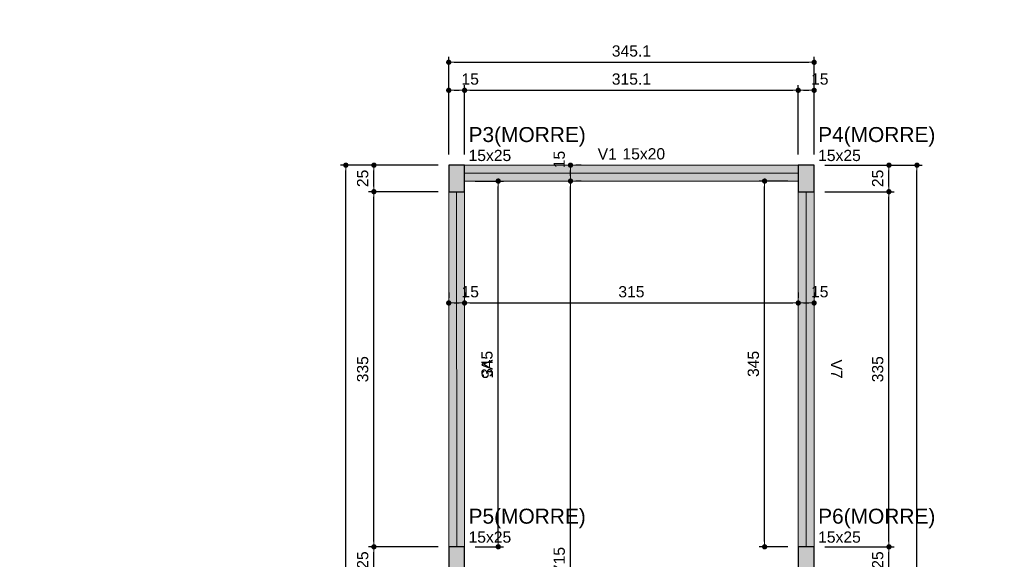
# Model space of a CAD drawing. Extents: x 5006 to 5323, y 875 to 3681.
# Drawn here: x 5196.56 to 5215.35, y 2238.3 to 2248.49 of the extents above; entities that cross this region are included whole.
import ezdxf

# ---------------------------------------------------------------- set-up
doc = ezdxf.new("R2010")
doc.units = 0
doc.header["$LTSCALE"] = 2
for name, color, linetype, lineweight in [('FO-Cotas', 5, 'Continuous', 5), ('FO-Eixos', 5, 'Continuous', 5), ('FO-Hachura pilar que morre', 106, 'Continuous', 5), ('FO-Hachura viga', 43, 'Continuous', 5), ('FO-Pilares', 4, 'Continuous', 30), ('FO-Textos das vigas', 7, 'Continuous', 5), ('FO-Textos dos pilares', 7, 'Continuous', 5), ('FO-Vigas', 1, 'Continuous', 20)]:
    doc.layers.add(name, color=color, linetype=linetype, lineweight=lineweight)
doc.styles.add('ARIAL', font='arial.ttf')
doc.styles.get("Standard").update_dxf_attribs({"font": 'arial.ttf'})
doc.dimstyles.new('UM_50.000000', dxfattribs={"dimtxt": 0.18, "dimasz": 0.1, "dimexe": 0.1, "dimexo": 0.2, "dimgap": 0, "dimtad": 1, "dimtih": 1, "dimtoh": 1, "dimdec": 1, "dimlfac": 50, "dimzin": 0, "dimdsep": 46, "dimtxsty": 'Standard', "dimcen": 0.09, "dimdle": 0.1, "dimadec": 1, "dimazin": 2, "dimtfac": 1, "dimtdec": 4, "dimtofl": 0, "dimtmove": 0, "dimatfit": 3, "dimfxl": 1, "dimtolj": 1, "dimarcsym": 0})

# ---------------------------------------------------------------- blocks, each defined once
blk = doc.blocks.new('_DOT')
at = {"color": 0, "linetype": 'ByBlock'}
blk.add_line((-0.5, 0), (-1, 0), dxfattribs=at)
at = {"color": 0, "linetype": 'ByBlock', "const_width": 0.5}
blk.add_lwpolyline([(-0.25, 0, 1), (0.25, 0, 1)], format="xyb", close=True, dxfattribs=at)
blk = doc.blocks.new('*D781')
at = {"layer": 'Defpoints', "color": 0, "transparency": 16777216}
for p in [(5204.953, 2247.166), (5204.653, 2245.754), (5204.953, 2245.754)]:
    blk.add_point(p, dxfattribs=at)
at = {"layer": 'FO-Cotas', "color": 0, "lineweight": -2, "transparency": 16777216}
for p, q in [((5204.653, 2245.954), (5204.653, 2247.266)), ((5204.753, 2247.166), (5204.853, 2247.166)), ((5204.953, 2245.954), (5204.953, 2247.266))]:
    blk.add_line(p, q, dxfattribs=at)
at = {"layer": 'FO-Cotas', "color": 0, "lineweight": -2, "transparency": 16777216, "xscale": 0.1, "yscale": 0.1, "zscale": 0.1, "rotation": 180}
blk.add_blockref('_DOT', (5204.653, 2247.166), dxfattribs=at)
at = {"layer": 'FO-Cotas', "color": 0, "lineweight": -2, "transparency": 16777216, "xscale": 0.1, "yscale": 0.1, "zscale": 0.1}
blk.add_blockref('_DOT', (5204.953, 2247.166), dxfattribs=at)
at = {"layer": 'FO-Cotas', "transparency": 16777216, "insert": (5205.059, 2247.377), "char_height": 0.2118, "attachment_point": 5, "rotation": 0.0057, "style": 'ARIAL'}
blk.add_mtext('\\A1;15', dxfattribs=at)
blk = doc.blocks.new('*D782')
at = {"layer": 'Defpoints', "color": 0, "transparency": 16777216}
for p in [(5211.254, 2247.166), (5204.953, 2245.754), (5211.254, 2245.754)]:
    blk.add_point(p, dxfattribs=at)
at = {"layer": 'FO-Cotas', "color": 0, "lineweight": -2, "transparency": 16777216}
for p, q in [((5204.953, 2245.954), (5204.953, 2247.266)), ((5205.053, 2247.166), (5211.154, 2247.166)), ((5211.254, 2245.954), (5211.254, 2247.266))]:
    blk.add_line(p, q, dxfattribs=at)
at = {"layer": 'FO-Cotas', "color": 0, "lineweight": -2, "transparency": 16777216, "xscale": 0.1, "yscale": 0.1, "zscale": 0.1, "rotation": 180}
blk.add_blockref('_DOT', (5204.953, 2247.166), dxfattribs=at)
at = {"layer": 'FO-Cotas', "color": 0, "lineweight": -2, "transparency": 16777216, "xscale": 0.1, "yscale": 0.1, "zscale": 0.1}
blk.add_blockref('_DOT', (5211.254, 2247.166), dxfattribs=at)
at = {"layer": 'FO-Cotas', "transparency": 16777216, "insert": (5208.103, 2247.377), "char_height": 0.2118, "attachment_point": 5, "rotation": 0.0057, "style": 'ARIAL'}
blk.add_mtext('\\A1;315.1', dxfattribs=at)
blk = doc.blocks.new('*D783')
at = {"layer": 'Defpoints', "color": 0, "transparency": 16777216}
for p in [(5211.554, 2247.166), (5211.254, 2245.754), (5211.554, 2245.754)]:
    blk.add_point(p, dxfattribs=at)
at = {"layer": 'FO-Cotas', "color": 0, "lineweight": -2, "transparency": 16777216}
for p, q in [((5211.254, 2245.954), (5211.254, 2247.266)), ((5211.354, 2247.166), (5211.454, 2247.166)), ((5211.554, 2245.954), (5211.554, 2247.266))]:
    blk.add_line(p, q, dxfattribs=at)
at = {"layer": 'FO-Cotas', "color": 0, "lineweight": -2, "transparency": 16777216, "xscale": 0.1, "yscale": 0.1, "zscale": 0.1, "rotation": 180}
blk.add_blockref('_DOT', (5211.254, 2247.166), dxfattribs=at)
at = {"layer": 'FO-Cotas', "color": 0, "lineweight": -2, "transparency": 16777216, "xscale": 0.1, "yscale": 0.1, "zscale": 0.1}
blk.add_blockref('_DOT', (5211.554, 2247.166), dxfattribs=at)
at = {"layer": 'FO-Cotas', "transparency": 16777216, "insert": (5211.66, 2247.377), "char_height": 0.2118, "attachment_point": 5, "rotation": 0.0057, "style": 'ARIAL'}
blk.add_mtext('\\A1;15', dxfattribs=at)
blk = doc.blocks.new('*D784')
at = {"layer": 'Defpoints', "color": 0, "transparency": 16777216}
for p in [(5211.554, 2247.695), (5204.653, 2245.754), (5211.554, 2245.754)]:
    blk.add_point(p, dxfattribs=at)
at = {"layer": 'FO-Cotas', "color": 0, "lineweight": -2, "transparency": 16777216}
for p, q in [((5204.653, 2245.954), (5204.653, 2247.795)), ((5211.554, 2245.954), (5211.554, 2247.795)), ((5204.753, 2247.695), (5211.454, 2247.695))]:
    blk.add_line(p, q, dxfattribs=at)
at = {"layer": 'FO-Cotas', "color": 0, "lineweight": -2, "transparency": 16777216, "xscale": 0.1, "yscale": 0.1, "zscale": 0.1, "rotation": 180}
blk.add_blockref('_DOT', (5204.653, 2247.695), dxfattribs=at)
at = {"layer": 'FO-Cotas', "color": 0, "lineweight": -2, "transparency": 16777216, "xscale": 0.1, "yscale": 0.1, "zscale": 0.1}
blk.add_blockref('_DOT', (5211.554, 2247.695), dxfattribs=at)
at = {"layer": 'FO-Cotas', "transparency": 16777216, "insert": (5208.103, 2247.907), "char_height": 0.2118, "attachment_point": 5, "rotation": 0.0057, "style": 'ARIAL'}
blk.add_mtext('\\A1;345.1', dxfattribs=at)
blk = doc.blocks.new('*D793')
at = {"layer": 'Defpoints', "color": 0, "transparency": 16777216}
for p in [(5203.241, 2238.554), (5204.653, 2238.554), (5204.653, 2238.054)]:
    blk.add_point(p, dxfattribs=at)
at = {"layer": 'FO-Cotas', "color": 0, "lineweight": -2, "transparency": 16777216}
for p, q in [((5204.453, 2238.554), (5203.141, 2238.554)), ((5203.241, 2238.154), (5203.241, 2238.454)), ((5204.453, 2238.054), (5203.141, 2238.054))]:
    blk.add_line(p, q, dxfattribs=at)
at = {"layer": 'FO-Cotas', "color": 0, "lineweight": -2, "transparency": 16777216, "xscale": 0.1, "yscale": 0.1, "zscale": 0.1}
for p, rotation in [((5203.241, 2238.554), 90), ((5203.241, 2238.054), 270)]:
    blk.add_blockref('_DOT', p, dxfattribs=dict(at, rotation=rotation))
at = {"layer": 'FO-Cotas', "transparency": 16777216, "insert": (5203.029, 2238.304), "char_height": 0.2118, "attachment_point": 5, "rotation": 90, "style": 'ARIAL'}
blk.add_mtext('\\A1;25', dxfattribs=at)
blk = doc.blocks.new('*D794')
at = {"layer": 'Defpoints', "color": 0, "transparency": 16777216}
for p in [(5203.241, 2245.254), (5204.653, 2245.254), (5204.653, 2238.554)]:
    blk.add_point(p, dxfattribs=at)
at = {"layer": 'FO-Cotas', "color": 0, "lineweight": -2, "transparency": 16777216}
for p, q in [((5204.453, 2245.254), (5203.141, 2245.254)), ((5203.241, 2238.654), (5203.241, 2245.154)), ((5204.453, 2238.554), (5203.141, 2238.554))]:
    blk.add_line(p, q, dxfattribs=at)
at = {"layer": 'FO-Cotas', "color": 0, "lineweight": -2, "transparency": 16777216, "xscale": 0.1, "yscale": 0.1, "zscale": 0.1}
for p, rotation in [((5203.241, 2245.254), 90), ((5203.241, 2238.554), 270)]:
    blk.add_blockref('_DOT', p, dxfattribs=dict(at, rotation=rotation))
at = {"layer": 'FO-Cotas', "transparency": 16777216, "insert": (5203.029, 2241.904), "char_height": 0.2118, "attachment_point": 5, "rotation": 90, "style": 'ARIAL'}
blk.add_mtext('\\A1;335', dxfattribs=at)
blk = doc.blocks.new('*D795')
at = {"layer": 'Defpoints', "color": 0, "transparency": 16777216}
for p in [(5203.241, 2245.754), (5204.653, 2245.754), (5204.653, 2245.254)]:
    blk.add_point(p, dxfattribs=at)
at = {"layer": 'FO-Cotas', "color": 0, "lineweight": -2, "transparency": 16777216}
for p, q in [((5204.453, 2245.754), (5203.141, 2245.754)), ((5203.241, 2245.354), (5203.241, 2245.654)), ((5204.453, 2245.254), (5203.141, 2245.254))]:
    blk.add_line(p, q, dxfattribs=at)
at = {"layer": 'FO-Cotas', "color": 0, "lineweight": -2, "transparency": 16777216, "xscale": 0.1, "yscale": 0.1, "zscale": 0.1}
for p, rotation in [((5203.241, 2245.754), 90), ((5203.241, 2245.254), 270)]:
    blk.add_blockref('_DOT', p, dxfattribs=dict(at, rotation=rotation))
at = {"layer": 'FO-Cotas', "transparency": 16777216, "insert": (5203.029, 2245.504), "char_height": 0.2118, "attachment_point": 5, "rotation": 90, "style": 'ARIAL'}
blk.add_mtext('\\A1;25', dxfattribs=at)
blk = doc.blocks.new('*D796')
at = {"layer": 'Defpoints', "color": 0, "transparency": 16777216}
for p in [(5202.711, 2245.754), (5204.653, 2245.754), (5204.653, 2226.954)]:
    blk.add_point(p, dxfattribs=at)
at = {"layer": 'FO-Cotas', "color": 0, "lineweight": -2, "transparency": 16777216}
for p, q in [((5204.453, 2245.754), (5202.611, 2245.754)), ((5202.711, 2227.054), (5202.711, 2245.654)), ((5204.453, 2226.954), (5202.611, 2226.954))]:
    blk.add_line(p, q, dxfattribs=at)
at = {"layer": 'FO-Cotas', "color": 0, "lineweight": -2, "transparency": 16777216, "xscale": 0.1, "yscale": 0.1, "zscale": 0.1}
for p, rotation in [((5202.711, 2245.754), 90), ((5202.711, 2226.954), 270)]:
    blk.add_blockref('_DOT', p, dxfattribs=dict(at, rotation=rotation))
at = {"layer": 'FO-Cotas', "transparency": 16777216, "insert": (5202.499, 2236.354), "char_height": 0.2118, "attachment_point": 5, "rotation": 90, "style": 'ARIAL'}
blk.add_mtext('\\A1;940', dxfattribs=at)
blk = doc.blocks.new('*D801')
at = {"layer": 'Defpoints', "color": 0, "transparency": 16777216}
for p in [(5211.554, 2238.554), (5212.966, 2238.554), (5211.554, 2238.054)]:
    blk.add_point(p, dxfattribs=at)
at = {"layer": 'FO-Cotas', "color": 0, "lineweight": -2, "transparency": 16777216}
for p, q in [((5211.754, 2238.554), (5213.066, 2238.554)), ((5212.966, 2238.154), (5212.966, 2238.454)), ((5211.754, 2238.054), (5213.066, 2238.054))]:
    blk.add_line(p, q, dxfattribs=at)
at = {"layer": 'FO-Cotas', "color": 0, "lineweight": -2, "transparency": 16777216, "xscale": 0.1, "yscale": 0.1, "zscale": 0.1}
for p, rotation in [((5212.966, 2238.554), 90), ((5212.966, 2238.054), 270)]:
    blk.add_blockref('_DOT', p, dxfattribs=dict(at, rotation=rotation))
at = {"layer": 'FO-Cotas', "transparency": 16777216, "insert": (5212.754, 2238.304), "char_height": 0.2118, "attachment_point": 5, "rotation": 90, "style": 'ARIAL'}
blk.add_mtext('\\A1;25', dxfattribs=at)
blk = doc.blocks.new('*D802')
at = {"layer": 'Defpoints', "color": 0, "transparency": 16777216}
for p in [(5211.554, 2245.254), (5212.966, 2245.254), (5211.554, 2238.554)]:
    blk.add_point(p, dxfattribs=at)
at = {"layer": 'FO-Cotas', "color": 0, "lineweight": -2, "transparency": 16777216}
for p, q in [((5211.754, 2245.254), (5213.066, 2245.254)), ((5212.966, 2238.654), (5212.966, 2245.154)), ((5211.754, 2238.554), (5213.066, 2238.554))]:
    blk.add_line(p, q, dxfattribs=at)
at = {"layer": 'FO-Cotas', "color": 0, "lineweight": -2, "transparency": 16777216, "xscale": 0.1, "yscale": 0.1, "zscale": 0.1}
for p, rotation in [((5212.966, 2245.254), 90), ((5212.966, 2238.554), 270)]:
    blk.add_blockref('_DOT', p, dxfattribs=dict(at, rotation=rotation))
at = {"layer": 'FO-Cotas', "transparency": 16777216, "insert": (5212.754, 2241.904), "char_height": 0.2118, "attachment_point": 5, "rotation": 90, "style": 'ARIAL'}
blk.add_mtext('\\A1;335', dxfattribs=at)
blk = doc.blocks.new('*D803')
at = {"layer": 'Defpoints', "color": 0, "transparency": 16777216}
for p in [(5211.554, 2245.754), (5212.966, 2245.754), (5211.554, 2245.254)]:
    blk.add_point(p, dxfattribs=at)
at = {"layer": 'FO-Cotas', "color": 0, "lineweight": -2, "transparency": 16777216}
for p, q in [((5211.754, 2245.754), (5213.066, 2245.754)), ((5212.966, 2245.354), (5212.966, 2245.654)), ((5211.754, 2245.254), (5213.066, 2245.254))]:
    blk.add_line(p, q, dxfattribs=at)
at = {"layer": 'FO-Cotas', "color": 0, "lineweight": -2, "transparency": 16777216, "xscale": 0.1, "yscale": 0.1, "zscale": 0.1}
for p, rotation in [((5212.966, 2245.754), 90), ((5212.966, 2245.254), 270)]:
    blk.add_blockref('_DOT', p, dxfattribs=dict(at, rotation=rotation))
at = {"layer": 'FO-Cotas', "transparency": 16777216, "insert": (5212.754, 2245.504), "char_height": 0.2118, "attachment_point": 5, "rotation": 90, "style": 'ARIAL'}
blk.add_mtext('\\A1;25', dxfattribs=at)
blk = doc.blocks.new('*D804')
at = {"layer": 'Defpoints', "color": 0, "transparency": 16777216}
for p in [(5211.554, 2245.754), (5213.495, 2245.754), (5211.554, 2226.954)]:
    blk.add_point(p, dxfattribs=at)
at = {"layer": 'FO-Cotas', "color": 0, "lineweight": -2, "transparency": 16777216}
for p, q in [((5211.754, 2245.754), (5213.595, 2245.754)), ((5213.495, 2227.054), (5213.495, 2245.654)), ((5211.754, 2226.954), (5213.595, 2226.954))]:
    blk.add_line(p, q, dxfattribs=at)
at = {"layer": 'FO-Cotas', "color": 0, "lineweight": -2, "transparency": 16777216, "xscale": 0.1, "yscale": 0.1, "zscale": 0.1}
for p, rotation in [((5213.495, 2245.754), 90), ((5213.495, 2226.954), 270)]:
    blk.add_blockref('_DOT', p, dxfattribs=dict(at, rotation=rotation))
at = {"layer": 'FO-Cotas', "transparency": 16777216, "insert": (5213.283, 2236.354), "char_height": 0.2118, "attachment_point": 5, "rotation": 90, "style": 'ARIAL'}
blk.add_mtext('\\A1;940', dxfattribs=at)
blk = doc.blocks.new('*D810')
at = {"layer": 'Defpoints', "color": 0, "transparency": 16777216}
for p in [(5204.653, 2243.154), (5204.953, 2243.154), (5204.953, 2243.154)]:
    blk.add_point(p, dxfattribs=at)
at = {"layer": 'FO-Cotas', "color": 0, "lineweight": -2, "transparency": 16777216}
for p, q in [((5204.653, 2243.354), (5204.653, 2243.254)), ((5204.953, 2243.354), (5204.953, 2243.254)), ((5204.753, 2243.154), (5204.853, 2243.154))]:
    blk.add_line(p, q, dxfattribs=at)
at = {"layer": 'FO-Cotas', "color": 0, "lineweight": -2, "transparency": 16777216, "xscale": 0.1, "yscale": 0.1, "zscale": 0.1, "rotation": 180}
blk.add_blockref('_DOT', (5204.653, 2243.154), dxfattribs=at)
at = {"layer": 'FO-Cotas', "color": 0, "lineweight": -2, "transparency": 16777216, "xscale": 0.1, "yscale": 0.1, "zscale": 0.1}
blk.add_blockref('_DOT', (5204.953, 2243.154), dxfattribs=at)
at = {"layer": 'FO-Cotas', "transparency": 16777216, "insert": (5205.059, 2243.365), "char_height": 0.2118, "attachment_point": 5, "rotation": 0.0057, "style": 'ARIAL'}
blk.add_mtext('\\A1;15', dxfattribs=at)
blk = doc.blocks.new('*D811')
at = {"layer": 'Defpoints', "color": 0, "transparency": 16777216}
for p in [(5204.953, 2243.154), (5211.253, 2243.154), (5211.253, 2243.154)]:
    blk.add_point(p, dxfattribs=at)
at = {"layer": 'FO-Cotas', "color": 0, "lineweight": -2, "transparency": 16777216}
for p, q in [((5204.953, 2243.354), (5204.953, 2243.254)), ((5211.253, 2243.354), (5211.253, 2243.254)), ((5205.053, 2243.154), (5211.153, 2243.154))]:
    blk.add_line(p, q, dxfattribs=at)
at = {"layer": 'FO-Cotas', "color": 0, "lineweight": -2, "transparency": 16777216, "xscale": 0.1, "yscale": 0.1, "zscale": 0.1, "rotation": 180}
blk.add_blockref('_DOT', (5204.953, 2243.154), dxfattribs=at)
at = {"layer": 'FO-Cotas', "color": 0, "lineweight": -2, "transparency": 16777216, "xscale": 0.1, "yscale": 0.1, "zscale": 0.1}
blk.add_blockref('_DOT', (5211.253, 2243.154), dxfattribs=at)
at = {"layer": 'FO-Cotas', "transparency": 16777216, "insert": (5208.103, 2243.365), "char_height": 0.2118, "attachment_point": 5, "rotation": 0.0057, "style": 'ARIAL'}
blk.add_mtext('\\A1;315', dxfattribs=at)
blk = doc.blocks.new('*D812')
at = {"layer": 'Defpoints', "color": 0, "transparency": 16777216}
for p in [(5211.253, 2243.154), (5211.553, 2243.154), (5211.553, 2243.154)]:
    blk.add_point(p, dxfattribs=at)
at = {"layer": 'FO-Cotas', "color": 0, "lineweight": -2, "transparency": 16777216}
for p, q in [((5211.253, 2243.354), (5211.253, 2243.254)), ((5211.553, 2243.354), (5211.553, 2243.254)), ((5211.353, 2243.154), (5211.453, 2243.154))]:
    blk.add_line(p, q, dxfattribs=at)
at = {"layer": 'FO-Cotas', "color": 0, "lineweight": -2, "transparency": 16777216, "xscale": 0.1, "yscale": 0.1, "zscale": 0.1, "rotation": 180}
blk.add_blockref('_DOT', (5211.253, 2243.154), dxfattribs=at)
at = {"layer": 'FO-Cotas', "color": 0, "lineweight": -2, "transparency": 16777216, "xscale": 0.1, "yscale": 0.1, "zscale": 0.1}
blk.add_blockref('_DOT', (5211.553, 2243.154), dxfattribs=at)
at = {"layer": 'FO-Cotas', "transparency": 16777216, "insert": (5211.659, 2243.365), "char_height": 0.2118, "attachment_point": 5, "rotation": 0.0057, "style": 'ARIAL'}
blk.add_mtext('\\A1;15', dxfattribs=at)
blk = doc.blocks.new('*D814')
at = {"layer": 'Defpoints', "color": 0, "transparency": 16777216}
for p in [(5206.953, 2245.454), (5206.953, 2245.454), (5206.953, 2231.154)]:
    blk.add_point(p, dxfattribs=at)
at = {"layer": 'FO-Cotas', "color": 0, "lineweight": -2, "transparency": 16777216}
for p, q in [((5207.153, 2245.454), (5207.053, 2245.454)), ((5206.953, 2231.254), (5206.953, 2245.354)), ((5207.153, 2231.154), (5207.053, 2231.154))]:
    blk.add_line(p, q, dxfattribs=at)
at = {"layer": 'FO-Cotas', "color": 0, "lineweight": -2, "transparency": 16777216, "xscale": 0.1, "yscale": 0.1, "zscale": 0.1}
for p, rotation in [((5206.953, 2245.454), 90), ((5206.953, 2231.154), 270)]:
    blk.add_blockref('_DOT', p, dxfattribs=dict(at, rotation=rotation))
at = {"layer": 'FO-Cotas', "transparency": 16777216, "insert": (5206.741, 2238.304), "char_height": 0.2118, "attachment_point": 5, "rotation": 90, "style": 'ARIAL'}
blk.add_mtext('\\A1;715', dxfattribs=at)
blk = doc.blocks.new('*D815')
at = {"layer": 'Defpoints', "color": 0, "transparency": 16777216}
for p in [(5206.953, 2245.754), (5206.953, 2245.754), (5206.953, 2245.454)]:
    blk.add_point(p, dxfattribs=at)
at = {"layer": 'FO-Cotas', "color": 0, "lineweight": -2, "transparency": 16777216}
for p, q in [((5206.953, 2245.554), (5206.953, 2245.654)), ((5207.153, 2245.754), (5207.053, 2245.754)), ((5207.153, 2245.454), (5207.053, 2245.454))]:
    blk.add_line(p, q, dxfattribs=at)
at = {"layer": 'FO-Cotas', "color": 0, "lineweight": -2, "transparency": 16777216, "xscale": 0.1, "yscale": 0.1, "zscale": 0.1}
for p, rotation in [((5206.953, 2245.754), 90), ((5206.953, 2245.454), 270)]:
    blk.add_blockref('_DOT', p, dxfattribs=dict(at, rotation=rotation))
at = {"layer": 'FO-Cotas', "transparency": 16777216, "insert": (5206.741, 2245.86), "char_height": 0.2118, "attachment_point": 5, "rotation": 90, "style": 'ARIAL'}
blk.add_mtext('\\A1;15', dxfattribs=at)
blk = doc.blocks.new('*D816')
at = {"layer": 'Defpoints', "color": 0, "transparency": 16777216}
for p in [(5204.953, 2245.454), (5205.588, 2245.454), (5204.953, 2238.554)]:
    blk.add_point(p, dxfattribs=at)
at = {"layer": 'FO-Cotas', "color": 0, "lineweight": -2, "transparency": 16777216}
for p, q in [((5205.153, 2245.454), (5205.688, 2245.454)), ((5205.588, 2238.654), (5205.588, 2245.354)), ((5205.153, 2238.554), (5205.688, 2238.554))]:
    blk.add_line(p, q, dxfattribs=at)
at = {"layer": 'FO-Cotas', "color": 0, "lineweight": -2, "transparency": 16777216, "xscale": 0.1, "yscale": 0.1, "zscale": 0.1}
for p, rotation in [((5205.588, 2245.454), 90), ((5205.588, 2238.554), 270)]:
    blk.add_blockref('_DOT', p, dxfattribs=dict(at, rotation=rotation))
at = {"layer": 'FO-Cotas', "transparency": 16777216, "insert": (5205.376, 2242.004), "char_height": 0.2118, "attachment_point": 5, "rotation": 90, "style": 'ARIAL'}
blk.add_mtext('\\A1;345', dxfattribs=at)
blk = doc.blocks.new('*D817')
at = {"layer": 'Defpoints', "color": 0, "transparency": 16777216}
for p in [(5210.618, 2245.454), (5211.254, 2245.454), (5211.254, 2238.554)]:
    blk.add_point(p, dxfattribs=at)
at = {"layer": 'FO-Cotas', "color": 0, "lineweight": -2, "transparency": 16777216}
for p, q in [((5211.054, 2245.454), (5210.518, 2245.454)), ((5210.618, 2238.654), (5210.618, 2245.354)), ((5211.054, 2238.554), (5210.518, 2238.554))]:
    blk.add_line(p, q, dxfattribs=at)
at = {"layer": 'FO-Cotas', "color": 0, "lineweight": -2, "transparency": 16777216, "xscale": 0.1, "yscale": 0.1, "zscale": 0.1}
for p, rotation in [((5210.618, 2245.454), 90), ((5210.618, 2238.554), 270)]:
    blk.add_blockref('_DOT', p, dxfattribs=dict(at, rotation=rotation))
at = {"layer": 'FO-Cotas', "transparency": 16777216, "insert": (5210.406, 2242.004), "char_height": 0.2118, "attachment_point": 5, "rotation": 90, "style": 'ARIAL'}
blk.add_mtext('\\A1;345', dxfattribs=at)

msp = doc.modelspace()

# ---------------------------------------------------------------- hatches: boundary and pattern name
at = {"layer": 'FO-Hachura pilar que morre', "linetype": 'Continuous'}
for points in [[(5204.9526, 2245.7537), (5204.8026, 2245.7537), (5204.6526, 2245.7537), (5204.6526, 2245.5037), (5204.6526, 2245.2537), (5204.8026, 2245.2537), (5204.9526, 2245.2537), (5204.9526, 2245.5037)], [(5211.5536, 2245.7537), (5211.4036, 2245.7537), (5211.2536, 2245.7537), (5211.2536, 2245.5037), (5211.2536, 2245.2537), (5211.4036, 2245.2537), (5211.5536, 2245.2537), (5211.5536, 2245.5037)], [(5204.9526, 2238.5537), (5204.8026, 2238.5537), (5204.6526, 2238.5537), (5204.6526, 2238.3037), (5204.6526, 2238.0537), (5204.8026, 2238.0537), (5204.9526, 2238.0537), (5204.9526, 2238.3037)], [(5211.2536, 2238.0537), (5211.4036, 2238.0537), (5211.5536, 2238.0537), (5211.5536, 2238.3037), (5211.5536, 2238.5537), (5211.4036, 2238.5537), (5211.2536, 2238.5537), (5211.2536, 2238.3037)]]:
    msp.add_hatch(color=256, dxfattribs=at).paths.add_polyline_path(points)
at = {"layer": 'FO-Hachura viga', "linetype": 'Continuous'}
for points in [[(5211.2534, 2245.7537), (5211.2534, 2245.7537), (5204.9526, 2245.7537), (5204.9526, 2245.4537), (5211.2534, 2245.4537), (5211.2534, 2245.7537)], [(5204.953, 2245.2537), (5204.953, 2245.2537), (5204.653, 2245.2537), (5204.653, 2238.5537), (5204.953, 2238.5537), (5204.953, 2245.2537)], [(5211.5528, 2245.2537), (5211.5528, 2245.2537), (5211.2528, 2245.2537), (5211.2528, 2238.5537), (5211.5528, 2238.5537), (5211.5528, 2245.2537)]]:
    msp.add_hatch(color=256, dxfattribs=at).paths.add_polyline_path(points)

# ---------------------------------------------------------------- linework, layer by layer
msp.add_circle((5218.368, 2234.8631), 78.188)
at = {"layer": 'FO-Eixos'}
for p, q in [((5204.9526, 2245.6037), (5211.2536, 2245.6037)), ((5204.8028, 2245.2537), (5204.8032, 2238.5537)), ((5211.4028, 2245.2537), (5211.4032, 2238.5537))]:
    msp.add_line(p, q, dxfattribs=at)
at = {"layer": 'FO-Pilares'}
for points in [[(5204.9526, 2245.7537), (5204.8026, 2245.7537), (5204.6526, 2245.7537), (5204.6526, 2245.5037), (5204.6526, 2245.2537), (5204.8026, 2245.2537), (5204.9526, 2245.2537), (5204.9526, 2245.5037), (5204.9526, 2245.7537)], [(5211.5536, 2245.7537), (5211.4036, 2245.7537), (5211.2536, 2245.7537), (5211.2536, 2245.5037), (5211.2536, 2245.2537), (5211.4036, 2245.2537), (5211.5536, 2245.2537), (5211.5536, 2245.5037), (5211.5536, 2245.7537)], [(5204.9526, 2238.5537), (5204.8026, 2238.5537), (5204.6526, 2238.5537), (5204.6526, 2238.3037), (5204.6526, 2238.0537), (5204.8026, 2238.0537), (5204.9526, 2238.0537), (5204.9526, 2238.3037), (5204.9526, 2238.5537)], [(5211.2536, 2238.0537), (5211.4036, 2238.0537), (5211.5536, 2238.0537), (5211.5536, 2238.3037), (5211.5536, 2238.5537), (5211.4036, 2238.5537), (5211.2536, 2238.5537), (5211.2536, 2238.3037), (5211.2536, 2238.0537)]]:
    msp.add_lwpolyline(points, close=True, dxfattribs=at)
at = {"layer": 'FO-Vigas'}
for p, q in [((5204.9526, 2245.7537), (5211.2536, 2245.7537)), ((5204.9526, 2245.4537), (5211.2536, 2245.4537)), ((5204.6529, 2245.2537), (5204.653, 2238.5537)), ((5204.9529, 2245.2537), (5204.953, 2238.5537)), ((5211.2529, 2245.2537), (5211.253, 2238.5537)), ((5211.5529, 2245.2537), (5211.553, 2238.5537))]:
    msp.add_line(p, q, dxfattribs=at)

# ---------------------------------------------------------------- texts
at = {"layer": 'FO-Textos das vigas', "linetype": 'Continuous', "char_height": 0.2118, "line_spacing_factor": 0.798, "style": 'ARIAL'}
for s, insert, width, attachment_point in [('V1', (5207.8275, 2245.8596), 0.729944, 9), ('15x20', (5207.9334, 2245.8596), 1.619836, 7)]:
    msp.add_mtext(s, dxfattribs=dict(at, insert=insert, width=width, attachment_point=attachment_point))
at = {"layer": 'FO-Textos das vigas', "linetype": 'Continuous', "char_height": 0.2118, "width": 0.729944, "attachment_point": 8, "rotation": 271, "line_spacing_factor": 0.798, "style": 'ARIAL'}
for s, insert in [('V5', (5205.2707, 2241.9037)), ('V7', (5211.8707, 2241.9037))]:
    msp.add_mtext(s, dxfattribs=dict(at, insert=insert))
at = {"layer": 'FO-Textos dos pilares', "linetype": 'Continuous', "attachment_point": 7, "line_spacing_factor": 0.798, "style": 'ARIAL'}
for s, insert, char_height, width in [('P3(MORRE)', (5205.0276, 2246.1057), 0.2824, 4.459153), ('P4(MORRE)', (5211.6286, 2246.1057), 0.2824, 4.459153), ('15x25', (5205.0276, 2245.8287), 0.2118, 1.619836), ('15x25', (5211.6286, 2245.8287), 0.2118, 1.619836), ('P5(MORRE)', (5205.0276, 2238.9057), 0.2824, 4.459153), ('P6(MORRE)', (5211.6286, 2238.9057), 0.2824, 4.459153), ('15x25', (5205.0276, 2238.6287), 0.2118, 1.619836), ('15x25', (5211.6286, 2238.6287), 0.2118, 1.619836)]:
    msp.add_mtext(s, dxfattribs=dict(at, insert=insert, char_height=char_height, width=width))

# ---------------------------------------------------------------- dimensions: what is measured, and where the dimension line sits
at = {"layer": 'FO-Cotas'}
for base, p1, p2, picture, middle, turn in [((5211.5536028733, 2247.6951843335), (5204.6526028733, 2245.7536843482), (5211.5536028733, 2245.7536843482), '*D784', (5208.1031028733, 2247.9069843276), 0.005729578), ((5204.9526, 2247.1657), (5204.6526, 2245.7537), (5204.9526, 2245.7537), '*D781', (5205.0585, 2247.3775), 0.00573), ((5211.2536028733, 2247.1656843482), (5204.9526028733, 2245.7536843482), (5211.2536028733, 2245.7536843482), '*D782', (5208.1031028733, 2247.3774843423), 0.005729578), ((5211.5536, 2247.1657), (5211.2536, 2245.7537), (5211.5536, 2245.7537), '*D783', (5211.6595, 2247.3775), 0.00573), ((5204.9529, 2243.1537), (5204.6529, 2243.1537), (5204.9529, 2243.1537), '*D810', (5205.0588, 2243.3655), 0.00573), ((5211.2529, 2243.1537), (5204.9529, 2243.1537), (5211.2529, 2243.1537), '*D811', (5208.1029, 2243.3655), 0.00573), ((5211.5529, 2243.1537), (5211.2529, 2243.1537), (5211.5529, 2243.1537), '*D812', (5211.6588, 2243.3655), 0.00573)]:
    dim = msp.add_linear_dim(base=base, p1=p1, p2=p2, dimstyle='UM_50.000000', override={"dimtxt": 0.2118, "dimasz": 0.1, "dimexe": 0.1, "dimexo": 0.2, "dimtad": 1, "dimtih": 0, "dimtoh": 0, "dimdec": 1, "dimlfac": 50, "dimzin": 8, "dimtxsty": 'ARIAL', "dimblk": 'DOT', "dimblk1": 'DOT', "dimblk2": 'DOT', "dimsah": 1, "dimdle": 0.1, "dimse1": 0, "dimse2": 0, "dimclrt": 256, "dimadec": 1, "dimazin": 3, "dimtmove": 2, "dimldrblk": 'DOT'}, dxfattribs=at)
    dim.commit()
    dim.dimension.update_dxf_attribs({"geometry": picture, "text_midpoint": middle, "dimtype": 160, "text_rotation": turn})
for base, p1, p2, picture, middle in [((5206.9526, 2245.7537), (5206.9526, 2245.4537), (5206.9526, 2245.7537), '*D815', (5206.7408, 2245.8596)), ((5202.7111, 2245.7537), (5204.6526, 2226.9537), (5204.6526, 2245.7537), '*D796', (5202.4993, 2236.3537)), ((5203.2406, 2245.7537), (5204.6526, 2245.2537), (5204.6526, 2245.7537), '*D795', (5203.0288, 2245.5037)), ((5212.9656, 2245.7537), (5211.5536, 2245.2537), (5211.5536, 2245.7537), '*D803', (5212.7538, 2245.5037)), ((5213.4951, 2245.7537), (5211.5536, 2226.9537), (5211.5536, 2245.7537), '*D804', (5213.2833, 2236.3537)), ((5205.588, 2245.4537), (5204.9526, 2238.5537), (5204.9526, 2245.4537), '*D816', (5205.3762, 2242.0037)), ((5206.9526, 2245.4537), (5206.9526, 2231.1537), (5206.9526, 2245.4537), '*D814', (5206.7408, 2238.3037)), ((5210.6182, 2245.4537), (5211.2536, 2238.5537), (5211.2536, 2245.4537), '*D817', (5210.4064, 2242.0037)), ((5203.2406, 2245.2537), (5204.6526, 2238.5537), (5204.6526, 2245.2537), '*D794', (5203.0288, 2241.9037)), ((5212.9656, 2245.2537), (5211.5536, 2238.5537), (5211.5536, 2245.2537), '*D802', (5212.7538, 2241.9037)), ((5203.2406, 2238.5537), (5204.6526, 2238.0537), (5204.6526, 2238.5537), '*D793', (5203.0288, 2238.3037)), ((5212.9656, 2238.5537), (5211.5536, 2238.0537), (5211.5536, 2238.5537), '*D801', (5212.7538, 2238.3037))]:
    dim = msp.add_linear_dim(base=base, p1=p1, p2=p2, angle=90, dimstyle='UM_50.000000', override={"dimtxt": 0.2118, "dimasz": 0.1, "dimexe": 0.1, "dimexo": 0.2, "dimtad": 1, "dimtih": 0, "dimtoh": 0, "dimdec": 1, "dimlfac": 50, "dimzin": 8, "dimtxsty": 'ARIAL', "dimblk": 'DOT', "dimblk1": 'DOT', "dimblk2": 'DOT', "dimsah": 1, "dimdle": 0.1, "dimse1": 0, "dimse2": 0, "dimclrt": 256, "dimadec": 1, "dimazin": 3, "dimtmove": 2, "dimldrblk": 'DOT'}, dxfattribs=at)
    dim.commit()
    dim.dimension.update_dxf_attribs({"geometry": picture, "text_midpoint": middle, "dimtype": 160, "text_rotation": 90})

doc.saveas('drawing.dxf')
